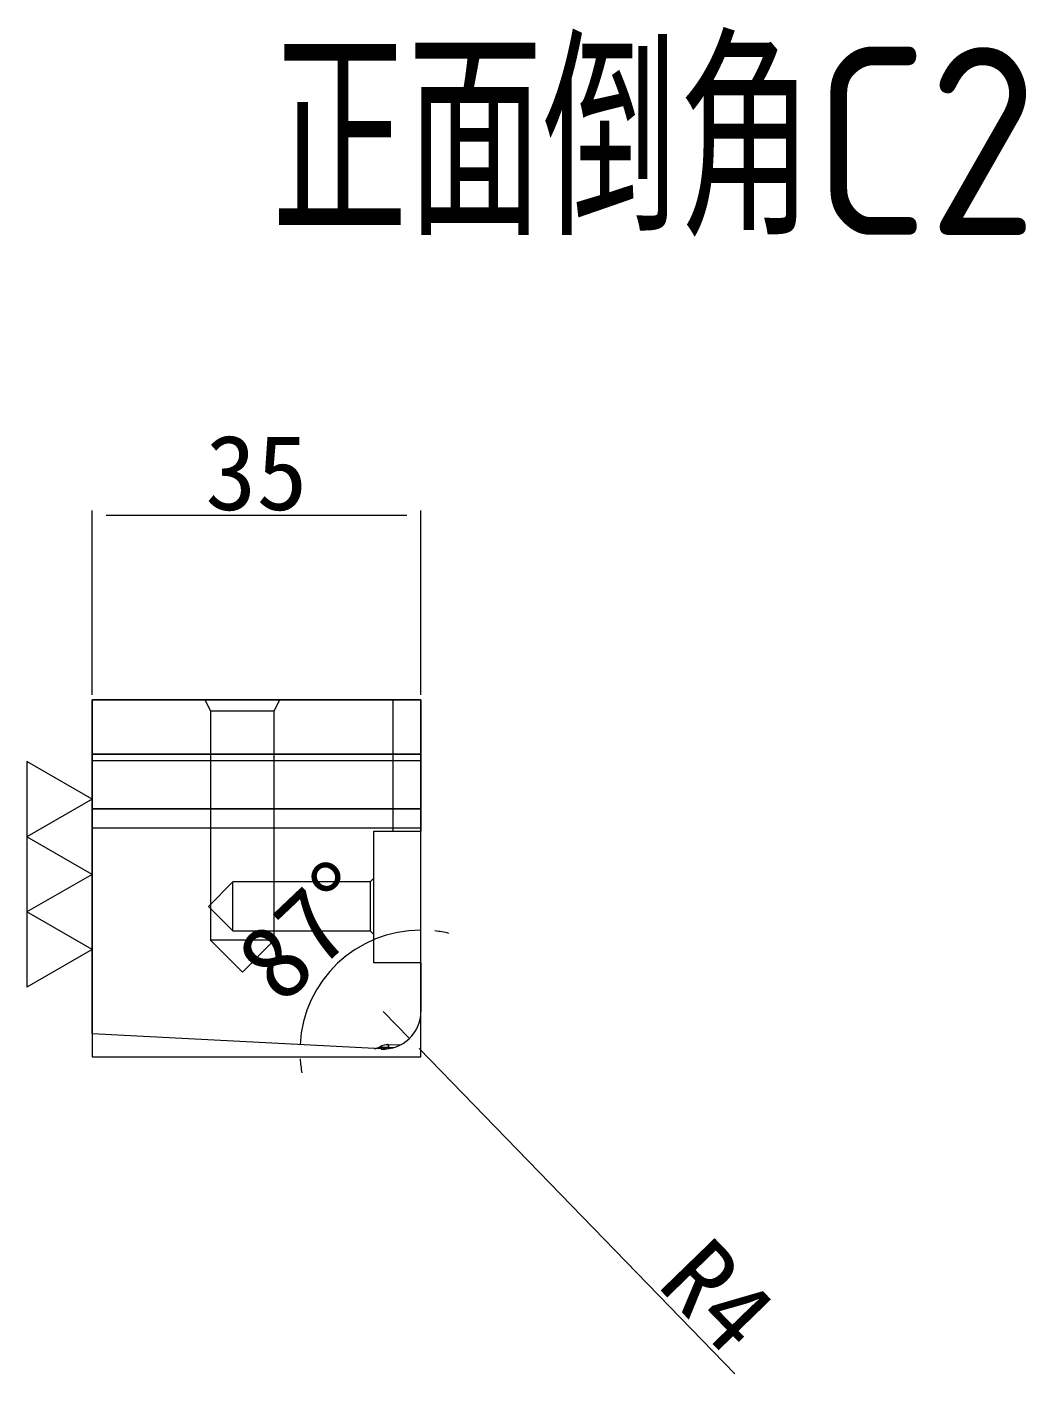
# Model space of a CAD drawing. Header units: millimetres. Extents: x 17443 to 18207, y 60521 to 60973.
# Drawn here: x 18100.5 to 18206.8, y 60829.9 to 60973.3 of the extents above; entities that cross this region are included whole.
import ezdxf

# ---------------------------------------------------------------- set-up
doc = ezdxf.new("R2010")
doc.units = ezdxf.units.MM
doc.linetypes.add('DASHED', pattern=[0])
doc.layers.add('dim', color=4, linetype='Continuous')
doc.layers.add('PUNCH', color=2, linetype='Continuous')
doc.layers.add('U1', color=7, linetype='Continuous', true_color=0xffffff)
doc.styles.add('_PUG_ERP', font='txt')
doc.styles.add('gbenor', font='gbenor.shx', dxfattribs={"bigfont": 'gbcbig'})
doc.dimstyles.new('_PUG_ERP', dxfattribs={"dimtxt": 8, "dimasz": 1.5, "dimexe": 0.5, "dimexo": 0.5, "dimgap": 0.5, "dimtad": 1, "dimtxsty": '_PUG_ERP', "dimblk": 'CLOSEDBLANK', "dimcen": 0, "dimclrd": 4, "dimclre": 4, "dimclrt": 3, "dimazin": 3, "dimtfac": 1, "dimtmove": 0, "dimatfit": 3, "dimldrblk": 'CLOSEDBLANK', "dimlwd": 9, "dimlwe": 9})

# ---------------------------------------------------------------- blocks, each defined once
blk = doc.blocks.new('*D1268')
at = {"layer": 'Defpoints', "color": 0}
for p in [(18107.39, 60921.28), (18107.39, 60901.66), (18142.39, 60901.66)]:
    blk.add_point(p, dxfattribs=at)
at = {"layer": 'dim', "color": 4, "lineweight": 9}
for p, q in [((18107.39, 60902.16), (18107.39, 60921.78)), ((18140.89, 60921.28), (18108.89, 60921.28)), ((18142.39, 60902.16), (18142.39, 60921.78))]:
    blk.add_line(p, q, dxfattribs=at)
at = {"layer": 'dim', "color": 3, "lineweight": 18, "insert": (18124.89, 60925.78), "char_height": 8, "attachment_point": 5, "style": '_PUG_ERP'}
blk.add_mtext('35', dxfattribs=at)
blk = doc.blocks.new('_ClosedBlank')
blk = doc.blocks.new('*D1284')
at = {"layer": 'Defpoints', "color": 0}
for p in [(18138.39, 60868.48), (18141.17, 60865.61)]:
    blk.add_point(p, dxfattribs=at)
at = {"layer": 'dim', "color": 4, "lineweight": 9}
for p, q in [((18138.39, 60868.48), (18141.17, 60865.61)), ((18142.22, 60864.53), (18175.79, 60829.93))]:
    blk.add_line(p, q, dxfattribs=at)
at = {"layer": 'dim', "color": 3, "lineweight": 18, "insert": (18174.03, 60838.21), "char_height": 8, "attachment_point": 5, "rotation": 314.1337, "style": '_PUG_ERP'}
blk.add_mtext('R4', dxfattribs=at)
blk = doc.blocks.new('*D1285')
at = {"layer": 'Defpoints', "color": 0}
for p in [(18142.39, 60901.66), (18136.14, 60875.53), (18107.39, 60866.1), (18138.18, 60864.48), (18142.39, 60863.66)]:
    blk.add_point(p, dxfattribs=at)
at = {"layer": 'dim', "color": 4, "lineweight": 9}
for start, end in [(90, 177), (76.6439, 83.3219), (183.6781, 190.3561)]:
    blk.add_arc((18142.39, 60864.26), 12.88, start, end, dxfattribs=at)
at = {"layer": 'dim', "color": 3, "lineweight": 18, "insert": (18130.29, 60877.01), "char_height": 8, "attachment_point": 5, "rotation": 43.5, "style": '_PUG_ERP'}
blk.add_mtext('87%%d', dxfattribs=at)

msp = doc.modelspace()

# ---------------------------------------------------------------- linework, layer by layer
at = {"layer": 'dim', "color": 20, "linetype": 'Continuous', "lineweight": 18}
for p, q in [((18107.386, 60891.07), (18100.458, 60895.07)), ((18100.458, 60895.07), (18100.458, 60871.07)), ((18107.386, 60891.07), (18100.458, 60887.07)), ((18107.386, 60883.07), (18100.458, 60887.07)), ((18107.386, 60883.07), (18100.458, 60879.07)), ((18107.386, 60875.07), (18100.458, 60879.07)), ((18107.386, 60875.07), (18100.458, 60871.07))]:
    msp.add_line(p, q, dxfattribs=at)
at = {"layer": 'dim', "color": 252, "linetype": 'DASHED', "lineweight": 18, "ltscale": 0.518009}
msp.add_lwpolyline([(18107.386, 60863.66), (18142.386, 60863.66), (18142.386, 60901.66), (18107.386, 60901.66)], close=True, dxfattribs=at)
at = {"layer": 'PUNCH', "color": 151, "linetype": 'Continuous', "lineweight": 18}
for p, q in [((18107.386, 60866.098), (18107.386, 60901.66)), ((18107.386, 60901.66), (18142.386, 60901.66)), ((18142.386, 60901.66), (18142.386, 60887.66)), ((18137.386, 60887.66), (18142.386, 60887.66)), ((18142.386, 60873.66), (18137.386, 60873.66)), ((18142.386, 60873.66), (18142.386, 60868.479)), ((18138.177, 60864.485), (18107.386, 60866.098))]:
    msp.add_line(p, q, dxfattribs=at)
at = {"layer": 'PUNCH', "color": 5, "linetype": 'DASHED', "lineweight": 13, "ltscale": 0.518009}
for p, q in [((18119.386, 60901.66), (18119.983, 60900.466)), ((18126.789, 60900.466), (18127.386, 60901.66)), ((18119.983, 60900.466), (18119.983, 60876.08)), ((18119.983, 60900.466), (18126.789, 60900.466)), ((18126.789, 60876.08), (18126.789, 60900.466)), ((18137.386, 60882.66), (18136.989, 60882.263)), ((18122.386, 60882.263), (18119.783, 60879.66)), ((18136.989, 60882.263), (18122.386, 60882.263)), ((18122.386, 60879.66), (18122.386, 60882.263)), ((18136.989, 60882.263), (18136.989, 60879.66)), ((18119.783, 60879.66), (18122.386, 60877.057)), ((18122.386, 60877.057), (18122.386, 60879.66)), ((18136.989, 60879.66), (18136.989, 60877.057)), ((18122.386, 60877.057), (18136.989, 60877.057)), ((18136.989, 60877.057), (18137.386, 60876.66)), ((18119.983, 60876.08), (18123.386, 60872.677)), ((18126.789, 60876.08), (18119.983, 60876.08)), ((18123.386, 60872.677), (18126.789, 60876.08))]:
    msp.add_line(p, q, dxfattribs=at)
at = {"layer": 'PUNCH', "color": 2, "linetype": 'DASHED', "lineweight": 13, "ltscale": 0.518009}
msp.add_line((18139.416, 60901.66), (18139.416, 60887.66), dxfattribs=at)
at = {"layer": 'PUNCH', "color": 155, "linetype": 'DASHED', "lineweight": 13, "ltscale": 0.518009}
for p, q in [((18107.386, 60895.86), (18142.386, 60895.86)), ((18142.386, 60895.86), (18107.386, 60895.86)), ((18107.386, 60895.86), (18142.386, 60895.86)), ((18142.386, 60895.86), (18107.386, 60895.86)), ((18107.386, 60890.038), (18142.386, 60890.038)), ((18142.386, 60890.038), (18107.386, 60890.038)), ((18139.426, 60864.617), (18138.915, 60864.644)), ((18138.924, 60864.516), (18138.93, 60864.643)), ((18138.93, 60864.643), (18139.426, 60864.617)), ((18139.426, 60864.617), (18138.93, 60864.643)), ((18138.93, 60864.643), (18139.426, 60864.617)), ((18138.93, 60864.643), (18139.426, 60864.617)), ((18139.426, 60864.617), (18138.93, 60864.643))]:
    msp.add_line(p, q, dxfattribs=at)
at = {"layer": 'PUNCH', "color": 1, "linetype": 'DASHED', "lineweight": 13, "ltscale": 0.518009}
msp.add_line((18142.386, 60895.16), (18107.386, 60895.16), dxfattribs=at)
at = {"layer": 'PUNCH', "color": 151, "linetype": 'DASHED', "lineweight": 13, "ltscale": 0.518009}
for p, q in [((18107.386, 60888.038), (18142.386, 60888.038)), ((18140.137, 60864.883), (18138.946, 60864.945))]:
    msp.add_line(p, q, dxfattribs=at)
at = {"layer": 'PUNCH', "color": 2, "linetype": 'Continuous', "lineweight": 18}
msp.add_line((18137.386, 60873.66), (18137.386, 60887.66), dxfattribs=at)
at = {"layer": 'PUNCH', "color": 151, "linetype": 'DASHED', "lineweight": 13, "ltscale": 0.518009}
for points in [[(18137.527, 60864.524), (18137.525, 60864.524), (18137.522, 60864.524), (18137.52, 60864.524), (18137.517, 60864.524), (18137.515, 60864.524), (18137.512, 60864.524), (18137.51, 60864.523), (18137.508, 60864.523), (18137.505, 60864.523), (18137.503, 60864.523), (18137.5, 60864.523), (18137.498, 60864.523), (18137.496, 60864.523), (18137.493, 60864.523), (18137.491, 60864.523), (18137.488, 60864.523), (18137.486, 60864.523), (18137.484, 60864.523), (18137.481, 60864.523), (18137.479, 60864.523), (18137.476, 60864.523), (18137.474, 60864.523), (18137.471, 60864.523), (18137.469, 60864.523), (18137.467, 60864.523), (18137.464, 60864.523), (18137.462, 60864.523), (18137.459, 60864.523), (18137.457, 60864.523), (18137.455, 60864.523), (18137.452, 60864.523), (18137.45, 60864.523), (18137.447, 60864.523), (18137.445, 60864.523), (18137.443, 60864.523), (18137.44, 60864.523), (18137.438, 60864.524), (18137.436, 60864.524), (18137.434, 60864.524), (18137.433, 60864.524), (18137.432, 60864.524), (18137.431, 60864.524), (18137.431, 60864.524), (18137.43, 60864.524), (18137.429, 60864.524), (18137.429, 60864.524), (18137.428, 60864.524), (18137.428, 60864.524), (18137.428, 60864.524), (18137.427, 60864.524)], [(18138.029, 60864.691), (18138.028, 60864.69), (18138.027, 60864.689), (18138.026, 60864.688), (18138.023, 60864.687), (18138.017, 60864.683), (18138.009, 60864.677), (18138.001, 60864.672), (18137.992, 60864.667), (18137.984, 60864.662), (18137.976, 60864.657), (18137.967, 60864.652), (18137.959, 60864.647), (18137.95, 60864.643), (18137.942, 60864.638), (18137.934, 60864.634), (18137.926, 60864.63), (18137.918, 60864.626), (18137.909, 60864.621), (18137.9, 60864.617), (18137.891, 60864.613), (18137.882, 60864.609), (18137.874, 60864.606), (18137.865, 60864.602), (18137.856, 60864.598), (18137.848, 60864.595), (18137.839, 60864.591), (18137.83, 60864.588), (18137.821, 60864.585), (18137.812, 60864.581), (18137.803, 60864.578), (18137.794, 60864.575), (18137.785, 60864.572), (18137.776, 60864.569), (18137.766, 60864.566), (18137.757, 60864.563), (18137.748, 60864.561), (18137.738, 60864.558), (18137.729, 60864.556), (18137.719, 60864.553), (18137.71, 60864.551), (18137.7, 60864.549), (18137.691, 60864.546), (18137.681, 60864.544), (18137.672, 60864.542), (18137.662, 60864.541), (18137.652, 60864.539), (18137.643, 60864.537), (18137.633, 60864.535), (18137.623, 60864.534), (18137.614, 60864.533)], [(18138.242, 60864.81), (18138.237, 60864.808), (18138.233, 60864.806), (18138.229, 60864.804), (18138.224, 60864.802), (18138.22, 60864.8), (18138.216, 60864.798), (18138.211, 60864.796), (18138.207, 60864.794), (18138.203, 60864.792), (18138.198, 60864.789), (18138.194, 60864.787), (18138.19, 60864.785), (18138.185, 60864.783), (18138.181, 60864.781), (18138.177, 60864.778), (18138.173, 60864.776), (18138.168, 60864.774), (18138.164, 60864.772), (18138.16, 60864.769), (18138.156, 60864.767), (18138.151, 60864.765), (18138.147, 60864.763), (18138.143, 60864.76), (18138.139, 60864.758), (18138.134, 60864.756), (18138.13, 60864.753), (18138.126, 60864.751), (18138.122, 60864.748), (18138.118, 60864.746), (18138.114, 60864.744), (18138.109, 60864.741), (18138.105, 60864.739), (18138.101, 60864.736), (18138.097, 60864.734), (18138.093, 60864.731), (18138.089, 60864.729), (18138.085, 60864.726), (18138.08, 60864.724), (18138.076, 60864.721), (18138.072, 60864.719), (18138.068, 60864.716), (18138.064, 60864.714), (18138.06, 60864.711), (18138.056, 60864.708), (18138.052, 60864.706), (18138.048, 60864.703), (18138.044, 60864.701), (18138.04, 60864.698), (18138.036, 60864.695), (18138.032, 60864.693)], [(18138.216, 60864.483), (18138.215, 60864.483), (18138.215, 60864.483), (18138.214, 60864.483), (18138.213, 60864.483), (18138.212, 60864.483), (18138.212, 60864.483), (18138.211, 60864.483), (18138.21, 60864.483), (18138.209, 60864.483), (18138.209, 60864.483), (18138.208, 60864.483), (18138.207, 60864.483), (18138.206, 60864.483), (18138.205, 60864.483), (18138.205, 60864.483), (18138.204, 60864.483), (18138.203, 60864.483), (18138.202, 60864.483), (18138.202, 60864.483), (18138.201, 60864.484), (18138.2, 60864.484), (18138.199, 60864.484), (18138.198, 60864.484), (18138.198, 60864.484), (18138.197, 60864.484), (18138.196, 60864.484), (18138.195, 60864.484), (18138.195, 60864.484), (18138.194, 60864.484), (18138.193, 60864.484), (18138.192, 60864.484), (18138.191, 60864.484), (18138.191, 60864.484), (18138.19, 60864.484), (18138.189, 60864.484), (18138.188, 60864.484), (18138.188, 60864.484), (18138.187, 60864.484), (18138.186, 60864.484), (18138.185, 60864.484), (18138.185, 60864.484), (18138.184, 60864.484), (18138.183, 60864.484), (18138.182, 60864.484), (18138.181, 60864.484), (18138.181, 60864.484), (18138.18, 60864.485), (18138.179, 60864.485), (18138.178, 60864.485), (18138.178, 60864.485)], [(18138.349, 60864.479), (18138.349, 60864.479), (18138.349, 60864.479), (18138.348, 60864.479), (18138.348, 60864.479), (18138.348, 60864.479), (18138.348, 60864.479), (18138.347, 60864.479), (18138.347, 60864.479), (18138.347, 60864.479), (18138.347, 60864.479), (18138.347, 60864.479), (18138.346, 60864.479), (18138.346, 60864.479), (18138.346, 60864.479), (18138.346, 60864.479), (18138.345, 60864.479), (18138.345, 60864.479), (18138.345, 60864.479), (18138.345, 60864.479), (18138.345, 60864.479), (18138.344, 60864.479), (18138.344, 60864.479), (18138.344, 60864.479), (18138.344, 60864.479), (18138.343, 60864.479), (18138.343, 60864.479), (18138.343, 60864.479), (18138.343, 60864.479), (18138.343, 60864.479), (18138.342, 60864.479), (18138.342, 60864.479), (18138.342, 60864.479), (18138.342, 60864.479), (18138.341, 60864.479), (18138.341, 60864.479), (18138.341, 60864.479), (18138.341, 60864.479), (18138.341, 60864.479), (18138.34, 60864.479), (18138.34, 60864.479), (18138.34, 60864.479), (18138.34, 60864.479), (18138.339, 60864.479), (18138.339, 60864.479), (18138.339, 60864.479), (18138.339, 60864.479), (18138.339, 60864.479), (18138.338, 60864.479), (18138.338, 60864.479), (18138.338, 60864.479)], [(18138.562, 60864.623), (18138.558, 60864.618), (18138.554, 60864.613), (18138.55, 60864.608), (18138.546, 60864.604), (18138.542, 60864.599), (18138.538, 60864.594), (18138.534, 60864.59), (18138.53, 60864.585), (18138.526, 60864.581), (18138.522, 60864.577), (18138.518, 60864.573), (18138.513, 60864.569), (18138.509, 60864.565), (18138.505, 60864.561), (18138.501, 60864.557), (18138.497, 60864.553), (18138.493, 60864.549), (18138.488, 60864.546), (18138.484, 60864.542), (18138.48, 60864.539), (18138.476, 60864.536), (18138.471, 60864.533), (18138.467, 60864.529), (18138.463, 60864.526), (18138.458, 60864.523), (18138.454, 60864.521), (18138.45, 60864.518), (18138.445, 60864.515), (18138.441, 60864.513), (18138.437, 60864.51), (18138.432, 60864.508), (18138.428, 60864.505), (18138.424, 60864.503), (18138.419, 60864.501), (18138.415, 60864.499), (18138.411, 60864.497), (18138.406, 60864.495), (18138.402, 60864.493), (18138.397, 60864.492), (18138.393, 60864.49), (18138.389, 60864.489), (18138.384, 60864.487), (18138.38, 60864.486), (18138.375, 60864.485), (18138.371, 60864.484), (18138.367, 60864.483), (18138.362, 60864.482), (18138.358, 60864.481), (18138.353, 60864.48), (18138.349, 60864.479)], [(18138.48, 60864.619), (18138.481, 60864.619), (18138.483, 60864.619), (18138.485, 60864.619), (18138.486, 60864.619), (18138.488, 60864.619), (18138.49, 60864.619), (18138.491, 60864.619), (18138.493, 60864.62), (18138.495, 60864.62), (18138.496, 60864.62), (18138.498, 60864.62), (18138.499, 60864.62), (18138.501, 60864.62), (18138.503, 60864.62), (18138.504, 60864.62), (18138.506, 60864.62), (18138.508, 60864.62), (18138.509, 60864.62), (18138.511, 60864.62), (18138.513, 60864.62), (18138.514, 60864.62), (18138.516, 60864.621), (18138.518, 60864.621), (18138.519, 60864.621), (18138.521, 60864.621), (18138.523, 60864.621), (18138.524, 60864.621), (18138.526, 60864.621), (18138.528, 60864.621), (18138.529, 60864.621), (18138.531, 60864.621), (18138.533, 60864.621), (18138.534, 60864.621), (18138.536, 60864.621), (18138.538, 60864.621), (18138.539, 60864.622), (18138.541, 60864.622), (18138.543, 60864.622), (18138.544, 60864.622), (18138.546, 60864.622), (18138.548, 60864.622), (18138.549, 60864.622), (18138.551, 60864.622), (18138.552, 60864.622), (18138.554, 60864.622), (18138.556, 60864.622), (18138.557, 60864.622), (18138.559, 60864.622), (18138.561, 60864.623), (18138.562, 60864.623)], [(18138.744, 60864.496), (18138.74, 60864.498), (18138.737, 60864.499), (18138.733, 60864.501), (18138.729, 60864.503), (18138.726, 60864.505), (18138.722, 60864.507), (18138.719, 60864.509), (18138.715, 60864.511), (18138.712, 60864.513), (18138.708, 60864.515), (18138.704, 60864.517), (18138.701, 60864.519), (18138.697, 60864.522), (18138.694, 60864.524), (18138.69, 60864.526), (18138.686, 60864.528), (18138.683, 60864.531), (18138.679, 60864.533), (18138.676, 60864.535), (18138.672, 60864.538), (18138.668, 60864.54), (18138.665, 60864.542), (18138.661, 60864.545), (18138.657, 60864.547), (18138.654, 60864.55), (18138.65, 60864.553), (18138.647, 60864.555), (18138.643, 60864.558), (18138.639, 60864.56), (18138.636, 60864.563), (18138.632, 60864.566), (18138.628, 60864.569), (18138.625, 60864.571), (18138.621, 60864.574), (18138.617, 60864.577), (18138.614, 60864.58), (18138.61, 60864.583), (18138.607, 60864.586), (18138.603, 60864.589), (18138.599, 60864.592), (18138.596, 60864.595), (18138.592, 60864.598), (18138.588, 60864.601), (18138.584, 60864.604), (18138.581, 60864.607), (18138.577, 60864.61), (18138.573, 60864.613), (18138.57, 60864.617), (18138.566, 60864.62), (18138.562, 60864.623)], [(18138.915, 60864.644), (18138.908, 60864.644), (18138.901, 60864.644), (18138.894, 60864.645), (18138.887, 60864.645), (18138.88, 60864.645), (18138.873, 60864.645), (18138.866, 60864.646), (18138.859, 60864.646), (18138.852, 60864.646), (18138.845, 60864.646), (18138.837, 60864.646), (18138.83, 60864.646), (18138.823, 60864.646), (18138.816, 60864.646), (18138.809, 60864.646), (18138.802, 60864.646), (18138.795, 60864.646), (18138.788, 60864.646), (18138.781, 60864.646), (18138.774, 60864.645), (18138.767, 60864.645), (18138.759, 60864.645), (18138.752, 60864.645), (18138.745, 60864.644), (18138.738, 60864.644), (18138.731, 60864.643), (18138.724, 60864.643), (18138.717, 60864.643), (18138.71, 60864.642), (18138.703, 60864.642), (18138.696, 60864.641), (18138.689, 60864.641), (18138.682, 60864.64), (18138.675, 60864.639), (18138.668, 60864.639), (18138.661, 60864.638), (18138.654, 60864.637), (18138.647, 60864.636), (18138.64, 60864.636), (18138.633, 60864.635), (18138.626, 60864.634), (18138.618, 60864.633), (18138.611, 60864.632), (18138.604, 60864.63), (18138.598, 60864.629), (18138.591, 60864.628), (18138.584, 60864.627), (18138.577, 60864.625), (18138.57, 60864.624), (18138.563, 60864.624)], [(18138.946, 60864.945), (18138.942, 60864.945), (18138.937, 60864.946), (18138.932, 60864.946), (18138.927, 60864.946), (18138.922, 60864.946), (18138.917, 60864.946), (18138.913, 60864.946), (18138.908, 60864.947), (18138.903, 60864.947), (18138.898, 60864.947), (18138.893, 60864.947), (18138.888, 60864.947), (18138.884, 60864.947), (18138.879, 60864.947), (18138.874, 60864.947), (18138.869, 60864.947), (18138.864, 60864.947), (18138.86, 60864.947), (18138.855, 60864.947), (18138.85, 60864.947), (18138.845, 60864.947), (18138.84, 60864.947), (18138.835, 60864.947), (18138.831, 60864.947), (18138.826, 60864.947), (18138.821, 60864.946), (18138.816, 60864.946), (18138.811, 60864.946), (18138.807, 60864.946), (18138.802, 60864.946), (18138.797, 60864.945), (18138.792, 60864.945), (18138.787, 60864.945), (18138.782, 60864.945), (18138.778, 60864.944), (18138.773, 60864.944), (18138.768, 60864.944), (18138.763, 60864.943), (18138.758, 60864.943), (18138.754, 60864.943), (18138.749, 60864.942), (18138.744, 60864.942), (18138.739, 60864.942), (18138.734, 60864.941), (18138.73, 60864.941), (18138.725, 60864.94), (18138.72, 60864.94), (18138.715, 60864.939), (18138.71, 60864.939), (18138.706, 60864.938)], [(18138.915, 60864.516), (18138.915, 60864.518), (18138.915, 60864.52), (18138.915, 60864.522), (18138.915, 60864.524), (18138.915, 60864.526), (18138.915, 60864.528), (18138.915, 60864.53), (18138.915, 60864.532), (18138.915, 60864.535), (18138.915, 60864.537), (18138.915, 60864.539), (18138.915, 60864.541), (18138.915, 60864.544), (18138.915, 60864.546), (18138.915, 60864.548), (18138.915, 60864.551), (18138.915, 60864.553), (18138.915, 60864.556), (18138.915, 60864.558), (18138.915, 60864.561), (18138.915, 60864.563), (18138.915, 60864.566), (18138.915, 60864.568), (18138.915, 60864.571), (18138.915, 60864.574), (18138.915, 60864.576), (18138.915, 60864.579), (18138.915, 60864.582), (18138.915, 60864.584), (18138.915, 60864.587), (18138.915, 60864.59), (18138.915, 60864.593), (18138.915, 60864.596), (18138.915, 60864.598), (18138.915, 60864.601), (18138.915, 60864.604), (18138.915, 60864.607), (18138.915, 60864.61), (18138.915, 60864.613), (18138.915, 60864.616), (18138.915, 60864.619), (18138.915, 60864.622), (18138.915, 60864.625), (18138.915, 60864.629), (18138.915, 60864.632), (18138.915, 60864.635), (18138.915, 60864.638), (18138.915, 60864.641), (18138.916, 60864.645), (18138.916, 60864.648)]]:
    msp.add_lwpolyline(points, dxfattribs=at)
at = {"layer": 'PUNCH', "color": 155, "linetype": 'DASHED', "lineweight": 13, "ltscale": 0.518009}
for points in [[(18138.562, 60864.623), (18138.54, 60864.625), (18138.518, 60864.627), (18138.497, 60864.629), (18138.476, 60864.631), (18138.456, 60864.633), (18138.436, 60864.635), (18138.416, 60864.637), (18138.397, 60864.639), (18138.379, 60864.641), (18138.361, 60864.643), (18138.344, 60864.645), (18138.327, 60864.647), (18138.31, 60864.649), (18138.295, 60864.651), (18138.279, 60864.653), (18138.265, 60864.655), (18138.25, 60864.657), (18138.237, 60864.659), (18138.223, 60864.661), (18138.211, 60864.663), (18138.198, 60864.664), (18138.186, 60864.666), (18138.175, 60864.668), (18138.164, 60864.669), (18138.154, 60864.671), (18138.144, 60864.673), (18138.134, 60864.674), (18138.126, 60864.676), (18138.117, 60864.677), (18138.109, 60864.678), (18138.101, 60864.68), (18138.094, 60864.681), (18138.087, 60864.682), (18138.081, 60864.683), (18138.075, 60864.684), (18138.069, 60864.685), (18138.064, 60864.686), (18138.059, 60864.687), (18138.055, 60864.688), (18138.051, 60864.689), (18138.047, 60864.69), (18138.044, 60864.69), (18138.041, 60864.691), (18138.039, 60864.691), (18138.037, 60864.692), (18138.035, 60864.692), (18138.034, 60864.692), (18138.033, 60864.692), (18138.032, 60864.693), (18138.032, 60864.693)], [(18138.032, 60864.693), (18138.032, 60864.693), (18138.033, 60864.692), (18138.034, 60864.692), (18138.035, 60864.692), (18138.037, 60864.692), (18138.039, 60864.691), (18138.041, 60864.691), (18138.044, 60864.69), (18138.047, 60864.69), (18138.05, 60864.689), (18138.054, 60864.688), (18138.059, 60864.687), (18138.063, 60864.687), (18138.069, 60864.686), (18138.074, 60864.685), (18138.08, 60864.684), (18138.086, 60864.682), (18138.093, 60864.681), (18138.1, 60864.68), (18138.108, 60864.679), (18138.116, 60864.677), (18138.125, 60864.676), (18138.134, 60864.674), (18138.143, 60864.673), (18138.153, 60864.671), (18138.163, 60864.67), (18138.174, 60864.668), (18138.186, 60864.666), (18138.198, 60864.664), (18138.21, 60864.663), (18138.223, 60864.661), (18138.236, 60864.659), (18138.25, 60864.657), (18138.264, 60864.655), (18138.279, 60864.653), (18138.294, 60864.651), (18138.31, 60864.649), (18138.326, 60864.647), (18138.343, 60864.645), (18138.36, 60864.643), (18138.378, 60864.641), (18138.397, 60864.639), (18138.416, 60864.637), (18138.435, 60864.635), (18138.455, 60864.633), (18138.476, 60864.631), (18138.497, 60864.629), (18138.518, 60864.627), (18138.54, 60864.625), (18138.562, 60864.623)], [(18138.562, 60864.623), (18138.54, 60864.625), (18138.518, 60864.627), (18138.497, 60864.629), (18138.476, 60864.631), (18138.456, 60864.633), (18138.436, 60864.635), (18138.416, 60864.637), (18138.398, 60864.639), (18138.379, 60864.641), (18138.361, 60864.643), (18138.344, 60864.645), (18138.327, 60864.647), (18138.31, 60864.649), (18138.295, 60864.651), (18138.279, 60864.653), (18138.264, 60864.655), (18138.25, 60864.657), (18138.237, 60864.659), (18138.223, 60864.661), (18138.21, 60864.663), (18138.198, 60864.664), (18138.186, 60864.666), (18138.175, 60864.668), (18138.164, 60864.669), (18138.154, 60864.671), (18138.144, 60864.673), (18138.134, 60864.674), (18138.125, 60864.676), (18138.117, 60864.677), (18138.109, 60864.678), (18138.101, 60864.68), (18138.094, 60864.681), (18138.087, 60864.682), (18138.081, 60864.683), (18138.075, 60864.684), (18138.069, 60864.685), (18138.064, 60864.686), (18138.059, 60864.687), (18138.055, 60864.688), (18138.051, 60864.689), (18138.047, 60864.69), (18138.044, 60864.69), (18138.041, 60864.691), (18138.039, 60864.691), (18138.037, 60864.692), (18138.035, 60864.692), (18138.034, 60864.692), (18138.033, 60864.692), (18138.032, 60864.693), (18138.032, 60864.693)], [(18138.032, 60864.693), (18138.032, 60864.692), (18138.032, 60864.692), (18138.033, 60864.692), (18138.034, 60864.692), (18138.036, 60864.692), (18138.037, 60864.691), (18138.039, 60864.691), (18138.042, 60864.69), (18138.044, 60864.69), (18138.047, 60864.689), (18138.051, 60864.688), (18138.055, 60864.687), (18138.059, 60864.687), (18138.063, 60864.686), (18138.068, 60864.685), (18138.073, 60864.684), (18138.078, 60864.683), (18138.084, 60864.682), (18138.09, 60864.68), (18138.097, 60864.679), (18138.104, 60864.678), (18138.111, 60864.677), (18138.119, 60864.675), (18138.127, 60864.674), (18138.135, 60864.672), (18138.144, 60864.671), (18138.154, 60864.669), (18138.163, 60864.668), (18138.173, 60864.666), (18138.184, 60864.664), (18138.195, 60864.662), (18138.206, 60864.661), (18138.218, 60864.659), (18138.23, 60864.657), (18138.243, 60864.655), (18138.256, 60864.653), (18138.269, 60864.651), (18138.283, 60864.649), (18138.298, 60864.647), (18138.312, 60864.645), (18138.328, 60864.643), (18138.343, 60864.641), (18138.359, 60864.638), (18138.376, 60864.636), (18138.392, 60864.634), (18138.41, 60864.631), (18138.427, 60864.628), (18138.445, 60864.626), (18138.462, 60864.623), (18138.48, 60864.619)], [(18138.562, 60864.623), (18138.54, 60864.625), (18138.518, 60864.627), (18138.497, 60864.629), (18138.476, 60864.631), (18138.456, 60864.633), (18138.436, 60864.635), (18138.416, 60864.637), (18138.397, 60864.639), (18138.379, 60864.641), (18138.361, 60864.643), (18138.343, 60864.645), (18138.326, 60864.647), (18138.31, 60864.649), (18138.294, 60864.651), (18138.279, 60864.653), (18138.264, 60864.655), (18138.25, 60864.657), (18138.237, 60864.659), (18138.223, 60864.661), (18138.211, 60864.663), (18138.199, 60864.665), (18138.187, 60864.666), (18138.176, 60864.668), (18138.166, 60864.67), (18138.155, 60864.672), (18138.146, 60864.673), (18138.136, 60864.675), (18138.127, 60864.677), (18138.119, 60864.678), (18138.111, 60864.68), (18138.103, 60864.681), (18138.096, 60864.682), (18138.089, 60864.683), (18138.083, 60864.684), (18138.077, 60864.685), (18138.071, 60864.686), (18138.066, 60864.687), (18138.061, 60864.688), (18138.056, 60864.689), (18138.052, 60864.69), (18138.048, 60864.69), (18138.045, 60864.691), (18138.042, 60864.691), (18138.039, 60864.692), (18138.037, 60864.692), (18138.035, 60864.692), (18138.034, 60864.692), (18138.033, 60864.692), (18138.032, 60864.693), (18138.032, 60864.693)], [(18138.032, 60864.693), (18138.032, 60864.693), (18138.033, 60864.692), (18138.034, 60864.692), (18138.035, 60864.692), (18138.037, 60864.692), (18138.039, 60864.691), (18138.041, 60864.691), (18138.044, 60864.69), (18138.048, 60864.69), (18138.051, 60864.689), (18138.055, 60864.688), (18138.06, 60864.687), (18138.064, 60864.686), (18138.07, 60864.685), (18138.075, 60864.684), (18138.081, 60864.683), (18138.087, 60864.682), (18138.094, 60864.681), (18138.101, 60864.68), (18138.109, 60864.678), (18138.117, 60864.677), (18138.126, 60864.676), (18138.135, 60864.674), (18138.144, 60864.673), (18138.154, 60864.671), (18138.165, 60864.669), (18138.176, 60864.668), (18138.187, 60864.666), (18138.199, 60864.664), (18138.211, 60864.662), (18138.224, 60864.661), (18138.237, 60864.659), (18138.251, 60864.657), (18138.265, 60864.655), (18138.28, 60864.653), (18138.295, 60864.651), (18138.311, 60864.649), (18138.327, 60864.647), (18138.344, 60864.645), (18138.362, 60864.643), (18138.379, 60864.641), (18138.398, 60864.639), (18138.417, 60864.637), (18138.436, 60864.635), (18138.456, 60864.633), (18138.476, 60864.631), (18138.497, 60864.629), (18138.518, 60864.627), (18138.54, 60864.625), (18138.562, 60864.623)], [(18138.564, 60864.625), (18138.56, 60864.62), (18138.556, 60864.615), (18138.552, 60864.61), (18138.548, 60864.605), (18138.544, 60864.6), (18138.54, 60864.596), (18138.536, 60864.591), (18138.532, 60864.587), (18138.528, 60864.582), (18138.524, 60864.578), (18138.519, 60864.574), (18138.515, 60864.57), (18138.511, 60864.566), (18138.507, 60864.562), (18138.503, 60864.558), (18138.498, 60864.554), (18138.494, 60864.55), (18138.49, 60864.547), (18138.486, 60864.543), (18138.481, 60864.54), (18138.477, 60864.536), (18138.473, 60864.533), (18138.468, 60864.53), (18138.464, 60864.527), (18138.46, 60864.524), (18138.455, 60864.521), (18138.451, 60864.518), (18138.447, 60864.516), (18138.442, 60864.513), (18138.438, 60864.51), (18138.434, 60864.508), (18138.429, 60864.506), (18138.425, 60864.503), (18138.42, 60864.501), (18138.416, 60864.499), (18138.412, 60864.497), (18138.407, 60864.495), (18138.403, 60864.494), (18138.398, 60864.492), (18138.394, 60864.49), (18138.389, 60864.489), (18138.385, 60864.487), (18138.381, 60864.486), (18138.376, 60864.485), (18138.372, 60864.484), (18138.367, 60864.483), (18138.363, 60864.482), (18138.358, 60864.481), (18138.354, 60864.48), (18138.349, 60864.479)], [(18138.562, 60864.623), (18138.566, 60864.619), (18138.57, 60864.616), (18138.574, 60864.613), (18138.578, 60864.61), (18138.581, 60864.607), (18138.585, 60864.604), (18138.589, 60864.601), (18138.593, 60864.598), (18138.596, 60864.595), (18138.6, 60864.592), (18138.604, 60864.589), (18138.607, 60864.586), (18138.611, 60864.583), (18138.615, 60864.58), (18138.619, 60864.577), (18138.622, 60864.574), (18138.626, 60864.572), (18138.63, 60864.569), (18138.633, 60864.566), (18138.637, 60864.563), (18138.641, 60864.561), (18138.644, 60864.558), (18138.648, 60864.555), (18138.652, 60864.553), (18138.655, 60864.55), (18138.659, 60864.548), (18138.663, 60864.545), (18138.666, 60864.543), (18138.67, 60864.54), (18138.674, 60864.538), (18138.677, 60864.535), (18138.681, 60864.533), (18138.684, 60864.531), (18138.688, 60864.528), (18138.692, 60864.526), (18138.695, 60864.524), (18138.699, 60864.522), (18138.702, 60864.519), (18138.706, 60864.517), (18138.71, 60864.515), (18138.713, 60864.513), (18138.717, 60864.511), (18138.72, 60864.509), (18138.724, 60864.507), (18138.728, 60864.505), (18138.731, 60864.503), (18138.735, 60864.501), (18138.738, 60864.499), (18138.742, 60864.497), (18138.746, 60864.495)], [(18138.946, 60864.945), (18138.946, 60864.945), (18138.946, 60864.944), (18138.946, 60864.944), (18138.946, 60864.943), (18138.946, 60864.942), (18138.945, 60864.94), (18138.945, 60864.939), (18138.945, 60864.937), (18138.945, 60864.935), (18138.944, 60864.932), (18138.944, 60864.93), (18138.944, 60864.927), (18138.943, 60864.924), (18138.943, 60864.92), (18138.943, 60864.917), (18138.942, 60864.913), (18138.942, 60864.909), (18138.942, 60864.904), (18138.941, 60864.9), (18138.941, 60864.895), (18138.94, 60864.89), (18138.94, 60864.885), (18138.939, 60864.879), (18138.939, 60864.873), (18138.938, 60864.867), (18138.938, 60864.861), (18138.937, 60864.855), (18138.937, 60864.848), (18138.936, 60864.841), (18138.936, 60864.834), (18138.935, 60864.827), (18138.934, 60864.819), (18138.934, 60864.811), (18138.933, 60864.803), (18138.932, 60864.795), (18138.931, 60864.786), (18138.931, 60864.778), (18138.93, 60864.769), (18138.929, 60864.759), (18138.928, 60864.75), (18138.927, 60864.74), (18138.926, 60864.731), (18138.925, 60864.72), (18138.924, 60864.71), (18138.923, 60864.7), (18138.922, 60864.689), (18138.92, 60864.678), (18138.919, 60864.667), (18138.917, 60864.655), (18138.915, 60864.644)], [(18138.92, 60864.514), (18138.92, 60864.515), (18138.92, 60864.517), (18138.92, 60864.519), (18138.92, 60864.521), (18138.921, 60864.523), (18138.921, 60864.525), (18138.921, 60864.528), (18138.921, 60864.53), (18138.921, 60864.532), (18138.922, 60864.534), (18138.922, 60864.536), (18138.922, 60864.538), (18138.922, 60864.541), (18138.922, 60864.543), (18138.923, 60864.545), (18138.923, 60864.547), (18138.923, 60864.55), (18138.923, 60864.552), (18138.923, 60864.554), (18138.924, 60864.557), (18138.924, 60864.559), (18138.924, 60864.562), (18138.924, 60864.564), (18138.924, 60864.567), (18138.925, 60864.569), (18138.925, 60864.572), (18138.925, 60864.574), (18138.925, 60864.577), (18138.925, 60864.58), (18138.926, 60864.582), (18138.926, 60864.585), (18138.926, 60864.588), (18138.926, 60864.59), (18138.927, 60864.593), (18138.927, 60864.596), (18138.927, 60864.599), (18138.927, 60864.602), (18138.927, 60864.604), (18138.928, 60864.607), (18138.928, 60864.61), (18138.928, 60864.613), (18138.928, 60864.616), (18138.929, 60864.619), (18138.929, 60864.622), (18138.929, 60864.625), (18138.929, 60864.628), (18138.93, 60864.631), (18138.93, 60864.634), (18138.93, 60864.638), (18138.93, 60864.641)], [(18138.924, 60864.516), (18138.924, 60864.517), (18138.924, 60864.519), (18138.924, 60864.521), (18138.924, 60864.523), (18138.924, 60864.525), (18138.924, 60864.527), (18138.925, 60864.53), (18138.925, 60864.532), (18138.925, 60864.534), (18138.925, 60864.536), (18138.925, 60864.538), (18138.925, 60864.54), (18138.925, 60864.543), (18138.925, 60864.545), (18138.925, 60864.547), (18138.926, 60864.549), (18138.926, 60864.552), (18138.926, 60864.554), (18138.926, 60864.557), (18138.926, 60864.559), (18138.926, 60864.561), (18138.926, 60864.564), (18138.926, 60864.566), (18138.927, 60864.569), (18138.927, 60864.571), (18138.927, 60864.574), (18138.927, 60864.576), (18138.927, 60864.579), (18138.927, 60864.582), (18138.927, 60864.584), (18138.928, 60864.587), (18138.928, 60864.59), (18138.928, 60864.593), (18138.928, 60864.595), (18138.928, 60864.598), (18138.928, 60864.601), (18138.928, 60864.604), (18138.929, 60864.607), (18138.929, 60864.609), (18138.929, 60864.612), (18138.929, 60864.615), (18138.929, 60864.618), (18138.929, 60864.621), (18138.93, 60864.624), (18138.93, 60864.627), (18138.93, 60864.63), (18138.93, 60864.633), (18138.93, 60864.637), (18138.93, 60864.64), (18138.93, 60864.643)], [(18138.93, 60864.643), (18138.93, 60864.64), (18138.93, 60864.637), (18138.93, 60864.633), (18138.93, 60864.63), (18138.93, 60864.627), (18138.93, 60864.624), (18138.929, 60864.621), (18138.929, 60864.618), (18138.929, 60864.615), (18138.929, 60864.612), (18138.929, 60864.61), (18138.929, 60864.607), (18138.928, 60864.604), (18138.928, 60864.601), (18138.928, 60864.598), (18138.928, 60864.595), (18138.928, 60864.593), (18138.928, 60864.59), (18138.928, 60864.587), (18138.927, 60864.585), (18138.927, 60864.582), (18138.927, 60864.579), (18138.927, 60864.577), (18138.927, 60864.574), (18138.927, 60864.571), (18138.927, 60864.569), (18138.926, 60864.566), (18138.926, 60864.564), (18138.926, 60864.561), (18138.926, 60864.559), (18138.926, 60864.557), (18138.926, 60864.554), (18138.926, 60864.552), (18138.926, 60864.549), (18138.925, 60864.547), (18138.925, 60864.545), (18138.925, 60864.543), (18138.925, 60864.54), (18138.925, 60864.538), (18138.925, 60864.536), (18138.925, 60864.534), (18138.925, 60864.532), (18138.925, 60864.53), (18138.924, 60864.527), (18138.924, 60864.525), (18138.924, 60864.523), (18138.924, 60864.521), (18138.924, 60864.519), (18138.924, 60864.517), (18138.924, 60864.516)], [(18138.93, 60864.643), (18138.93, 60864.64), (18138.93, 60864.637), (18138.93, 60864.633), (18138.93, 60864.63), (18138.93, 60864.627), (18138.93, 60864.624), (18138.929, 60864.621), (18138.929, 60864.618), (18138.929, 60864.615), (18138.929, 60864.612), (18138.929, 60864.609), (18138.929, 60864.607), (18138.928, 60864.604), (18138.928, 60864.601), (18138.928, 60864.598), (18138.928, 60864.595), (18138.928, 60864.593), (18138.928, 60864.59), (18138.928, 60864.587), (18138.927, 60864.584), (18138.927, 60864.582), (18138.927, 60864.579), (18138.927, 60864.576), (18138.927, 60864.574), (18138.927, 60864.571), (18138.927, 60864.569), (18138.926, 60864.566), (18138.926, 60864.564), (18138.926, 60864.561), (18138.926, 60864.559), (18138.926, 60864.557), (18138.926, 60864.554), (18138.926, 60864.552), (18138.926, 60864.549), (18138.925, 60864.547), (18138.925, 60864.545), (18138.925, 60864.543), (18138.925, 60864.54), (18138.925, 60864.538), (18138.925, 60864.536), (18138.925, 60864.534), (18138.925, 60864.532), (18138.925, 60864.53), (18138.924, 60864.527), (18138.924, 60864.525), (18138.924, 60864.523), (18138.924, 60864.521), (18138.924, 60864.519), (18138.924, 60864.517), (18138.924, 60864.516)], [(18138.93, 60864.643), (18138.931, 60864.655), (18138.932, 60864.666), (18138.932, 60864.677), (18138.933, 60864.689), (18138.933, 60864.699), (18138.934, 60864.71), (18138.935, 60864.72), (18138.935, 60864.731), (18138.936, 60864.741), (18138.936, 60864.75), (18138.937, 60864.76), (18138.937, 60864.769), (18138.938, 60864.778), (18138.938, 60864.787), (18138.938, 60864.796), (18138.939, 60864.804), (18138.939, 60864.812), (18138.94, 60864.82), (18138.94, 60864.828), (18138.941, 60864.835), (18138.941, 60864.842), (18138.941, 60864.849), (18138.942, 60864.856), (18138.942, 60864.862), (18138.942, 60864.869), (18138.943, 60864.874), (18138.943, 60864.88), (18138.943, 60864.886), (18138.943, 60864.891), (18138.944, 60864.896), (18138.944, 60864.901), (18138.944, 60864.905), (18138.944, 60864.909), (18138.945, 60864.913), (18138.945, 60864.917), (18138.945, 60864.921), (18138.945, 60864.924), (18138.945, 60864.927), (18138.946, 60864.93), (18138.946, 60864.933), (18138.946, 60864.935), (18138.946, 60864.937), (18138.946, 60864.939), (18138.946, 60864.94), (18138.946, 60864.942), (18138.946, 60864.943), (18138.946, 60864.944), (18138.946, 60864.945), (18138.946, 60864.945), (18138.946, 60864.945)], [(18138.946, 60864.945), (18138.946, 60864.945), (18138.946, 60864.945), (18138.946, 60864.944), (18138.946, 60864.943), (18138.946, 60864.942), (18138.946, 60864.941), (18138.946, 60864.939), (18138.946, 60864.937), (18138.946, 60864.935), (18138.946, 60864.933), (18138.946, 60864.93), (18138.945, 60864.927), (18138.945, 60864.924), (18138.945, 60864.921), (18138.945, 60864.917), (18138.945, 60864.914), (18138.944, 60864.91), (18138.944, 60864.905), (18138.944, 60864.901), (18138.944, 60864.896), (18138.943, 60864.891), (18138.943, 60864.886), (18138.943, 60864.88), (18138.943, 60864.875), (18138.942, 60864.869), (18138.942, 60864.862), (18138.942, 60864.856), (18138.941, 60864.849), (18138.941, 60864.842), (18138.941, 60864.835), (18138.94, 60864.827), (18138.94, 60864.82), (18138.939, 60864.812), (18138.939, 60864.804), (18138.938, 60864.795), (18138.938, 60864.787), (18138.938, 60864.778), (18138.937, 60864.769), (18138.937, 60864.76), (18138.936, 60864.75), (18138.936, 60864.74), (18138.935, 60864.73), (18138.935, 60864.72), (18138.934, 60864.71), (18138.933, 60864.699), (18138.933, 60864.688), (18138.932, 60864.677), (18138.932, 60864.666), (18138.931, 60864.655), (18138.93, 60864.643)], [(18138.93, 60864.641), (18138.931, 60864.652), (18138.932, 60864.664), (18138.932, 60864.675), (18138.933, 60864.686), (18138.933, 60864.697), (18138.934, 60864.708), (18138.934, 60864.718), (18138.935, 60864.729), (18138.936, 60864.739), (18138.936, 60864.748), (18138.937, 60864.758), (18138.937, 60864.767), (18138.937, 60864.776), (18138.938, 60864.785), (18138.938, 60864.794), (18138.939, 60864.802), (18138.939, 60864.81), (18138.94, 60864.818), (18138.94, 60864.826), (18138.94, 60864.833), (18138.941, 60864.84), (18138.941, 60864.847), (18138.942, 60864.854), (18138.942, 60864.861), (18138.942, 60864.867), (18138.943, 60864.873), (18138.943, 60864.879), (18138.943, 60864.884), (18138.943, 60864.89), (18138.944, 60864.895), (18138.944, 60864.9), (18138.944, 60864.904), (18138.944, 60864.909), (18138.945, 60864.913), (18138.945, 60864.917), (18138.945, 60864.92), (18138.945, 60864.924), (18138.945, 60864.927), (18138.946, 60864.93), (18138.946, 60864.932), (18138.946, 60864.935), (18138.946, 60864.937), (18138.946, 60864.939), (18138.946, 60864.94), (18138.946, 60864.942), (18138.946, 60864.943), (18138.946, 60864.944), (18138.946, 60864.944), (18138.946, 60864.945), (18138.946, 60864.945)], [(18138.93, 60864.643), (18138.931, 60864.655), (18138.932, 60864.666), (18138.932, 60864.677), (18138.933, 60864.688), (18138.934, 60864.699), (18138.934, 60864.71), (18138.935, 60864.72), (18138.936, 60864.73), (18138.936, 60864.74), (18138.937, 60864.75), (18138.938, 60864.76), (18138.938, 60864.769), (18138.939, 60864.778), (18138.939, 60864.787), (18138.94, 60864.795), (18138.94, 60864.804), (18138.941, 60864.812), (18138.941, 60864.82), (18138.942, 60864.827), (18138.942, 60864.835), (18138.943, 60864.842), (18138.943, 60864.849), (18138.943, 60864.856), (18138.944, 60864.862), (18138.944, 60864.868), (18138.944, 60864.874), (18138.944, 60864.88), (18138.945, 60864.886), (18138.945, 60864.891), (18138.945, 60864.896), (18138.945, 60864.901), (18138.945, 60864.905), (18138.946, 60864.91), (18138.946, 60864.914), (18138.946, 60864.917), (18138.946, 60864.921), (18138.946, 60864.924), (18138.946, 60864.927), (18138.946, 60864.93), (18138.946, 60864.933), (18138.946, 60864.935), (18138.946, 60864.937), (18138.946, 60864.939), (18138.946, 60864.941), (18138.946, 60864.942), (18138.946, 60864.943), (18138.946, 60864.944), (18138.946, 60864.945), (18138.946, 60864.945), (18138.946, 60864.945)], [(18138.946, 60864.945), (18138.946, 60864.945), (18138.946, 60864.945), (18138.946, 60864.944), (18138.946, 60864.943), (18138.946, 60864.942), (18138.946, 60864.941), (18138.946, 60864.939), (18138.946, 60864.937), (18138.946, 60864.935), (18138.946, 60864.933), (18138.946, 60864.93), (18138.945, 60864.927), (18138.945, 60864.924), (18138.945, 60864.921), (18138.945, 60864.917), (18138.945, 60864.913), (18138.944, 60864.909), (18138.944, 60864.905), (18138.944, 60864.9), (18138.944, 60864.895), (18138.943, 60864.89), (18138.943, 60864.885), (18138.943, 60864.879), (18138.943, 60864.874), (18138.942, 60864.868), (18138.942, 60864.861), (18138.942, 60864.855), (18138.941, 60864.848), (18138.941, 60864.841), (18138.941, 60864.834), (18138.94, 60864.827), (18138.94, 60864.819), (18138.939, 60864.811), (18138.939, 60864.803), (18138.938, 60864.795), (18138.938, 60864.786), (18138.938, 60864.778), (18138.937, 60864.769), (18138.937, 60864.759), (18138.936, 60864.75), (18138.936, 60864.74), (18138.935, 60864.73), (18138.935, 60864.72), (18138.934, 60864.71), (18138.933, 60864.699), (18138.933, 60864.689), (18138.932, 60864.677), (18138.932, 60864.666), (18138.931, 60864.655), (18138.93, 60864.643)]]:
    msp.add_lwpolyline(points, dxfattribs=at)
at = {"layer": 'PUNCH', "color": 151, "linetype": 'Continuous', "lineweight": 18}
msp.add_arc((18138.386, 60868.479), 4, 267, 0, dxfattribs=at)
at = {"layer": 'PUNCH', "color": 151, "linetype": 'DASHED', "lineweight": 13, "ltscale": 0.518009}
for centre, radius, start, end in [((18137.475, 60865.523), 1, 267, 303.8699), ((18138.868, 60863.447), 1.5, 87, 123.8699)]:
    msp.add_arc(centre, radius, start, end, dxfattribs=at)
at = {"layer": 'PUNCH', "color": 155, "linetype": 'DASHED', "lineweight": 13, "ltscale": 0.518009}
for centre, major_axis, ratio, start_param, end_param in [((18138.363, 60865.476), (0.052, 0.999), 0.453004, 3.2280415, 3.7112139), ((18138.363, 60865.476), (-0.052, -0.999), 0.453004, 0.0864488, 0.5696212), ((18138.363, 60865.476), (0.052, 0.999), 0.453004, 3.2280415, 3.711214), ((18138.363, 60865.476), (-0.052, -0.999), 0.453005, 0.0864479, 0.5696214), ((18138.862, 60863.342), (-1.498, 0.079), 0.868421, 4.712389, 4.9591979), ((18138.862, 60863.342), (1.498, -0.079), 0.868421, 1.5707963, 1.8176052), ((18138.862, 60863.342), (-1.498, 0.079), 0.868421, 4.712389, 4.9591979), ((18138.862, 60863.342), (-1.498, 0.079), 0.868421, 4.712389, 4.9591966), ((18138.862, 60863.342), (1.498, -0.079), 0.868421, 1.5707963, 1.8176058)]:
    msp.add_ellipse(centre, major_axis=major_axis, ratio=ratio, start_param=start_param, end_param=end_param, dxfattribs=at)

# ---------------------------------------------------------------- texts
at = {"layer": 'U1', "color": 3, "lineweight": 18, "style": 'gbenor'}
msp.add_text('正面倒角C2', height=20, dxfattribs=at).set_placement((18126.546, 60951.106))

# ---------------------------------------------------------------- dimensions: what is measured, and where the dimension line sits
at = {"layer": 'dim', "lineweight": 18}
dim = msp.add_linear_dim(base=(18107.386, 60921.28), p1=(18142.386, 60901.66), p2=(18107.386, 60901.66), dimstyle='_PUG_ERP', dxfattribs=at)
dim.commit()
dim.dimension.update_dxf_attribs({"geometry": '*D1268', "text_midpoint": (18124.886, 60925.78)})
dim = msp.add_angular_dim_2l(base=(18136.143, 60875.526), line1=((18142.386, 60863.66), (18142.386, 60901.66)), line2=((18138.177, 60864.485), (18107.386, 60866.098)), dimstyle='_PUG_ERP', dxfattribs=at)
dim.commit()
dim.dimension.update_dxf_attribs({"geometry": '*D1285', "text_midpoint": (18130.294, 60877.007)})
dim = msp.add_radius_dim(center=(18138.386, 60868.479), mpoint=(18141.171, 60865.608), dimstyle='_PUG_ERP', dxfattribs=at)
dim.commit()
dim.dimension.update_dxf_attribs({"geometry": '*D1284', "text_midpoint": (18170.797, 60835.073), "dimtype": 164})

doc.saveas('drawing.dxf')
